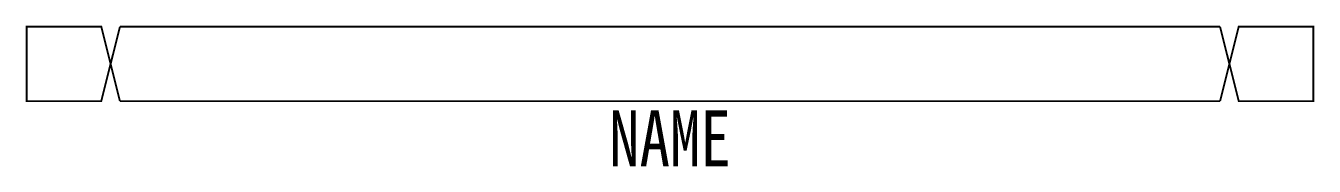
# Model space of a CAD drawing. Header units: inches. Extents: x -34.6 to 34.5, y -5.5 to 2.1.
import ezdxf
from ezdxf.enums import TextEntityAlignment as Align

# ---------------------------------------------------------------- set-up
doc = ezdxf.new("R2010")
doc.units = ezdxf.units.IN
doc.header["$MEASUREMENT"] = 0
doc.linetypes.add('DASHED2', pattern=[0.375, 0.25, -0.125])
doc.styles.add('HZ', font='', dxfattribs={"width": 0.8})
doc.styles.get('HZ').set_extended_font_data('SimSun')

msp = doc.modelspace()

# ---------------------------------------------------------------- linework, layer by layer
at = {"color": 7}
for points in [[(-29.5, 2, 0.1, 0.1, 0), (-30.5, -2, 0.1, 0.1, 0), (-34.5, -2, 0.1, 0.1, 0), (-34.5, 2, 0.1, 0.1, 0), (-30.5, 2, 0.1, 0.1, 0), (-29.5, -2, 0, 0, 0)], [(29.5, 2, 0.1, 0.1, 0), (30.5, -2, 0.1, 0.1, 0), (34.5, -2, 0.1, 0.1, 0), (34.5, 2, 0.1, 0.1, 0), (30.5, 2, 0.1, 0.1, 0), (29.5, -2, 0, 0, 0)]]:
    msp.add_lwpolyline(points, format="xyseb", dxfattribs=at)
at = {"color": 7, "linetype": 'DASHED2', "ltscale": 15, "const_width": 0.1}
for points in [[(29.5, 2), (-29.5, 2)], [(-29.5, -2), (29.5, -2)]]:
    msp.add_lwpolyline(points, dxfattribs=at)

# ---------------------------------------------------------------- texts
at = {"style": 'HZ', "width": 0.8}
msp.add_attdef('NAME', text='WR000', height=3, dxfattribs=at).set_placement((0, -4), align=Align.MIDDLE_CENTER)

doc.saveas('drawing.dxf')
